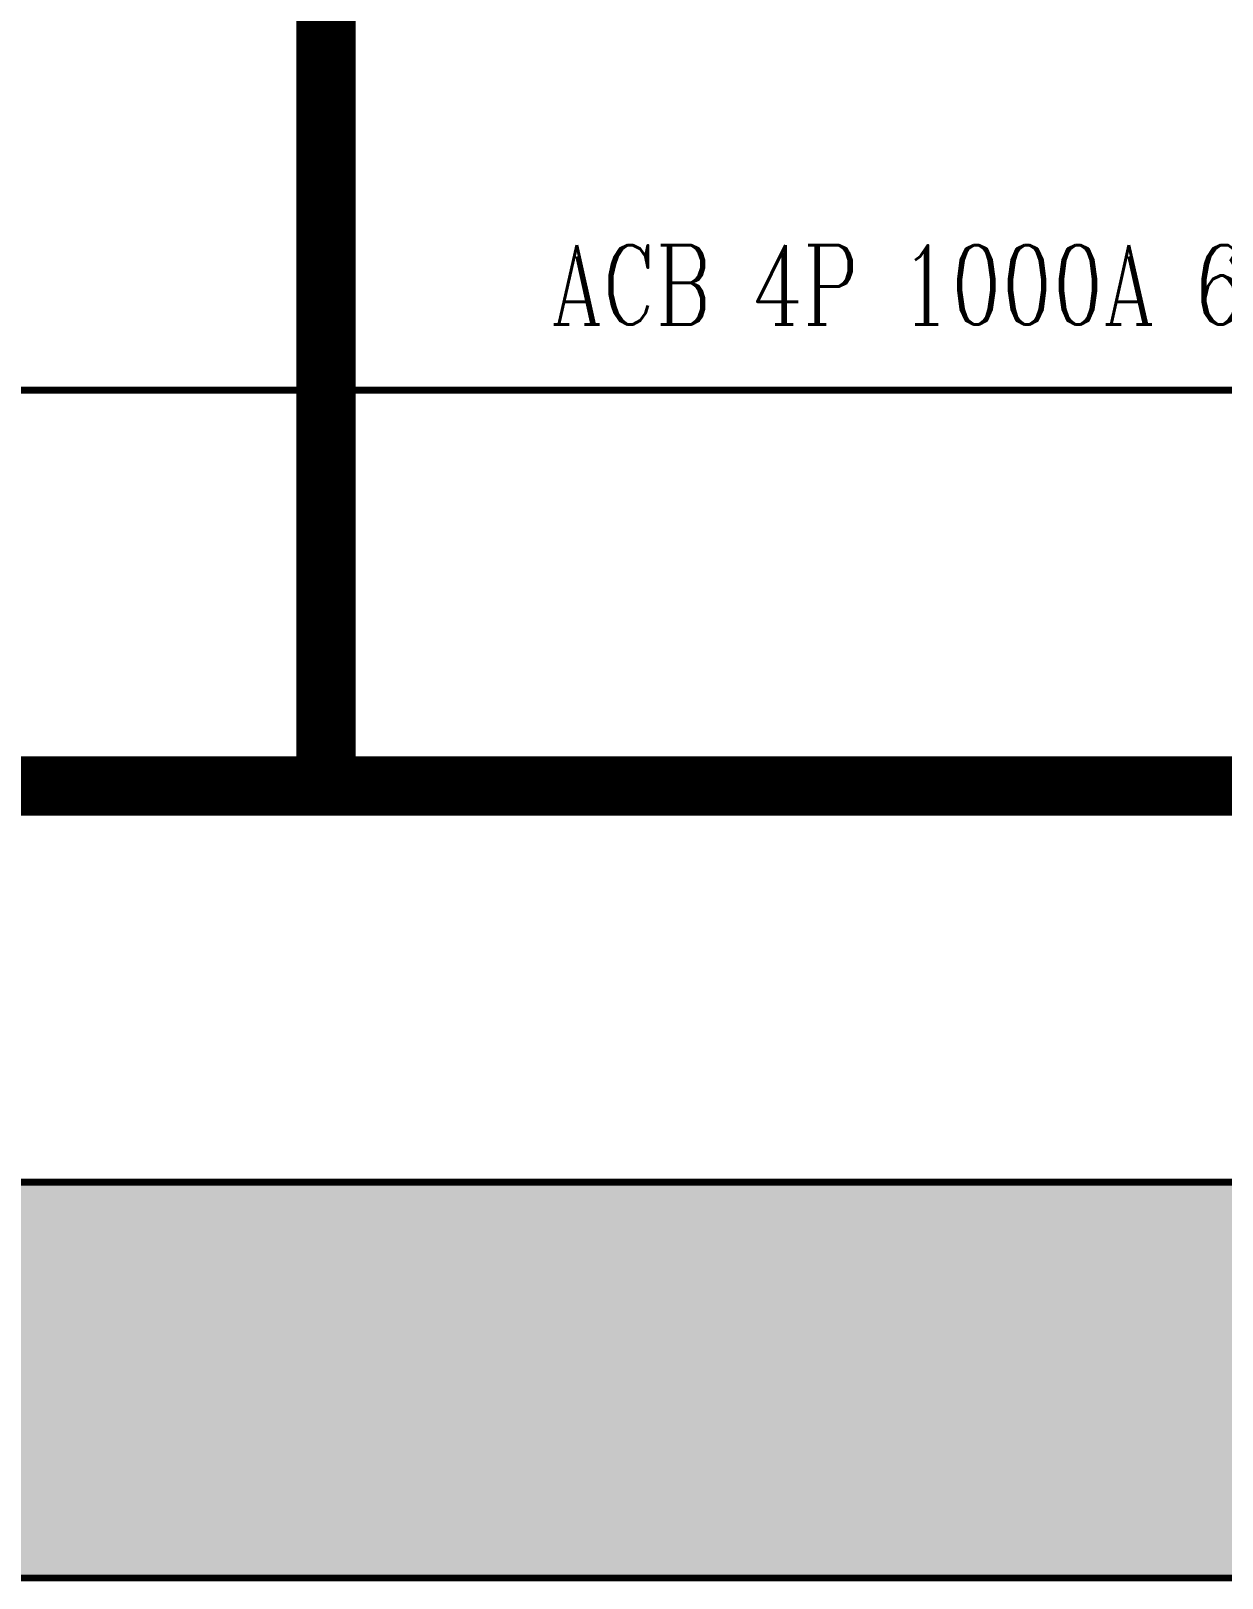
# Model space of a CAD drawing. Header units: millimetres. Extents: x -116965 to 323937, y 291661 to 566926.
# Drawn here: x -43812.6 to -43511.7, y 316538.8 to 316929.4 of the extents above; entities that cross this region are included whole.
import ezdxf

# ---------------------------------------------------------------- set-up
doc = ezdxf.new("R2010")
doc.units = ezdxf.units.MM
doc.layers.get('0').update_dxf_attribs({"lineweight": 18})
doc.layers.add('C00-00-00', color=7, linetype='Continuous')
doc.layers.add('C34-3A-40', color=7, linetype='Continuous', true_color=0x343a40)
doc.layers.add('C62-64-69', color=7, linetype='Continuous', true_color=0x626469)
doc.styles.add('hw_Block', font='complex.shx', dxfattribs={"width": 0.75})

msp = doc.modelspace()

# ---------------------------------------------------------------- hatches: boundary and pattern name
at = {"layer": 'C34-3A-40'}
h = msp.add_hatch(color=256, dxfattribs=at)
h.dxf.hatch_style = 2
h.paths.add_polyline_path([(-43932.469782, 316638.736127), (-43232.567492, 316638.736127), (-43232.567492, 316538.750083), (-43932.469782, 316538.750083)])
at = {"layer": 'C62-64-69'}
h = msp.add_hatch(color=256, dxfattribs=at)
h.dxf.hatch_style = 2
h.paths.add_polyline_path([(-43836.483182, 316629.737383), (-43804.487652, 316629.737383), (-43804.487652, 316622.738358), (-43836.483182, 316622.738358)])
h = msp.add_hatch(color=256, dxfattribs=at)
h.dxf.hatch_style = 2
h.paths.add_polyline_path([(-43804.487652, 316629.737383), (-43772.492117, 316629.737383), (-43772.492117, 316622.738358), (-43804.487652, 316622.738358)])
h = msp.add_hatch(color=256, dxfattribs=at)
h.dxf.hatch_style = 2
h.paths.add_polyline_path([(-43804.487652, 316629.737383), (-43772.492117, 316629.737383), (-43772.492117, 316622.738358), (-43804.487652, 316622.738358)])
h = msp.add_hatch(color=256, dxfattribs=at)
h.dxf.hatch_style = 2
h.paths.add_polyline_path([(-43772.492117, 316629.737383), (-43740.496582, 316629.737383), (-43740.496582, 316622.738358), (-43772.492117, 316622.738358)])
h = msp.add_hatch(color=256, dxfattribs=at)
h.dxf.hatch_style = 2
h.paths.add_polyline_path([(-43772.492117, 316629.737383), (-43740.496582, 316629.737383), (-43740.496582, 316622.738358), (-43772.492117, 316622.738358)])
h = msp.add_hatch(color=256, dxfattribs=at)
h.dxf.hatch_style = 2
h.paths.add_polyline_path([(-43740.496582, 316629.737383), (-43708.501052, 316629.737383), (-43708.501052, 316622.738358), (-43740.496582, 316622.738358)])
h = msp.add_hatch(color=256, dxfattribs=at)
h.dxf.hatch_style = 2
h.paths.add_polyline_path([(-43740.496582, 316629.737383), (-43708.501052, 316629.737383), (-43708.501052, 316622.738358), (-43740.496582, 316622.738358)])
h = msp.add_hatch(color=256, dxfattribs=at)
h.dxf.hatch_style = 2
h.paths.add_polyline_path([(-43708.501052, 316629.737383), (-43676.505517, 316629.737383), (-43676.505517, 316622.738358), (-43708.501052, 316622.738358)])
h = msp.add_hatch(color=256, dxfattribs=at)
h.dxf.hatch_style = 2
h.paths.add_polyline_path([(-43708.501052, 316629.737383), (-43676.505517, 316629.737383), (-43676.505517, 316622.738358), (-43708.501052, 316622.738358)])
h = msp.add_hatch(color=256, dxfattribs=at)
h.dxf.hatch_style = 2
h.paths.add_polyline_path([(-43676.505517, 316629.737383), (-43644.509982, 316629.737383), (-43644.509982, 316622.738358), (-43676.505517, 316622.738358)])
h = msp.add_hatch(color=256, dxfattribs=at)
h.dxf.hatch_style = 2
h.paths.add_polyline_path([(-43644.509982, 316629.737383), (-43612.514452, 316629.737383), (-43612.514452, 316622.738358), (-43644.509982, 316622.738358)])
h = msp.add_hatch(color=256, dxfattribs=at)
h.dxf.hatch_style = 2
h.paths.add_polyline_path([(-43644.509982, 316629.737383), (-43612.514452, 316629.737383), (-43612.514452, 316622.738358), (-43644.509982, 316622.738358)])
h = msp.add_hatch(color=256, dxfattribs=at)
h.dxf.hatch_style = 2
h.paths.add_polyline_path([(-43612.514452, 316629.737383), (-43580.518917, 316629.737383), (-43580.518917, 316622.738358), (-43612.514452, 316622.738358)])
h = msp.add_hatch(color=256, dxfattribs=at)
h.dxf.hatch_style = 2
h.paths.add_polyline_path([(-43612.514452, 316629.737383), (-43580.518917, 316629.737383), (-43580.518917, 316622.738358), (-43612.514452, 316622.738358)])
h = msp.add_hatch(color=256, dxfattribs=at)
h.dxf.hatch_style = 2
h.paths.add_polyline_path([(-43580.518917, 316629.737383), (-43548.523382, 316629.737383), (-43548.523382, 316622.738358), (-43580.518917, 316622.738358)])
h = msp.add_hatch(color=256, dxfattribs=at)
h.dxf.hatch_style = 2
h.paths.add_polyline_path([(-43580.518917, 316629.737383), (-43548.523382, 316629.737383), (-43548.523382, 316622.738358), (-43580.518917, 316622.738358)])
h = msp.add_hatch(color=256, dxfattribs=at)
h.dxf.hatch_style = 2
h.paths.add_polyline_path([(-43548.523382, 316629.737383), (-43516.527852, 316629.737383), (-43516.527852, 316622.738358), (-43548.523382, 316622.738358)])
h = msp.add_hatch(color=256, dxfattribs=at)
h.dxf.hatch_style = 2
h.paths.add_polyline_path([(-43548.523382, 316629.737383), (-43516.527852, 316629.737383), (-43516.527852, 316622.738358), (-43548.523382, 316622.738358)])
h = msp.add_hatch(color=256, dxfattribs=at)
h.dxf.hatch_style = 2
h.paths.add_polyline_path([(-43516.527852, 316629.737383), (-43484.532317, 316629.737383), (-43484.532317, 316622.738358), (-43516.527852, 316622.738358)])
h = msp.add_hatch(color=256, dxfattribs=at)
h.dxf.hatch_style = 2
h.paths.add_polyline_path([(-43836.483182, 316622.738358), (-43804.487652, 316622.738358), (-43804.487652, 316620.738639), (-43836.483182, 316620.738639)])
h = msp.add_hatch(color=256, dxfattribs=at)
h.dxf.hatch_style = 2
h.paths.add_polyline_path([(-43836.483182, 316620.738639), (-43804.487652, 316620.738639), (-43804.487652, 316613.739614), (-43836.483182, 316613.739614)])
h = msp.add_hatch(color=256, dxfattribs=at)
h.dxf.hatch_style = 2
h.paths.add_polyline_path([(-43804.487652, 316622.738358), (-43772.492117, 316622.738358), (-43772.492117, 316620.738639), (-43804.487652, 316620.738639)])
h = msp.add_hatch(color=256, dxfattribs=at)
h.dxf.hatch_style = 2
h.paths.add_polyline_path([(-43804.487652, 316622.738358), (-43772.492117, 316622.738358), (-43772.492117, 316620.738639), (-43804.487652, 316620.738639)])
h = msp.add_hatch(color=256, dxfattribs=at)
h.dxf.hatch_style = 2
h.paths.add_polyline_path([(-43804.487652, 316620.738639), (-43772.492117, 316620.738639), (-43772.492117, 316613.739614), (-43804.487652, 316613.739614)])
h = msp.add_hatch(color=256, dxfattribs=at)
h.dxf.hatch_style = 2
h.paths.add_polyline_path([(-43804.487652, 316620.738639), (-43772.492117, 316620.738639), (-43772.492117, 316613.739614), (-43804.487652, 316613.739614)])
h = msp.add_hatch(color=256, dxfattribs=at)
h.dxf.hatch_style = 2
h.paths.add_polyline_path([(-43772.492117, 316622.738358), (-43740.496582, 316622.738358), (-43740.496582, 316620.738639), (-43772.492117, 316620.738639)])
h = msp.add_hatch(color=256, dxfattribs=at)
h.dxf.hatch_style = 2
h.paths.add_polyline_path([(-43772.492117, 316622.738358), (-43740.496582, 316622.738358), (-43740.496582, 316620.738639), (-43772.492117, 316620.738639)])
h = msp.add_hatch(color=256, dxfattribs=at)
h.dxf.hatch_style = 2
h.paths.add_polyline_path([(-43772.492117, 316620.738639), (-43740.496582, 316620.738639), (-43740.496582, 316613.739614), (-43772.492117, 316613.739614)])
h = msp.add_hatch(color=256, dxfattribs=at)
h.dxf.hatch_style = 2
h.paths.add_polyline_path([(-43772.492117, 316620.738639), (-43740.496582, 316620.738639), (-43740.496582, 316613.739614), (-43772.492117, 316613.739614)])
h = msp.add_hatch(color=256, dxfattribs=at)
h.dxf.hatch_style = 2
h.paths.add_polyline_path([(-43740.496582, 316622.738358), (-43708.501052, 316622.738358), (-43708.501052, 316620.738639), (-43740.496582, 316620.738639)])
h = msp.add_hatch(color=256, dxfattribs=at)
h.dxf.hatch_style = 2
h.paths.add_polyline_path([(-43740.496582, 316622.738358), (-43708.501052, 316622.738358), (-43708.501052, 316620.738639), (-43740.496582, 316620.738639)])
h = msp.add_hatch(color=256, dxfattribs=at)
h.dxf.hatch_style = 2
h.paths.add_polyline_path([(-43740.496582, 316620.738639), (-43708.501052, 316620.738639), (-43708.501052, 316613.739614), (-43740.496582, 316613.739614)])
h = msp.add_hatch(color=256, dxfattribs=at)
h.dxf.hatch_style = 2
h.paths.add_polyline_path([(-43740.496582, 316620.738639), (-43708.501052, 316620.738639), (-43708.501052, 316613.739614), (-43740.496582, 316613.739614)])
h = msp.add_hatch(color=256, dxfattribs=at)
h.dxf.hatch_style = 2
h.paths.add_polyline_path([(-43708.501052, 316622.738358), (-43676.505517, 316622.738358), (-43676.505517, 316620.738639), (-43708.501052, 316620.738639)])
h = msp.add_hatch(color=256, dxfattribs=at)
h.dxf.hatch_style = 2
h.paths.add_polyline_path([(-43708.501052, 316622.738358), (-43676.505517, 316622.738358), (-43676.505517, 316620.738639), (-43708.501052, 316620.738639)])
h = msp.add_hatch(color=256, dxfattribs=at)
h.dxf.hatch_style = 2
h.paths.add_polyline_path([(-43708.501052, 316620.738639), (-43676.505517, 316620.738639), (-43676.505517, 316613.739614), (-43708.501052, 316613.739614)])
h = msp.add_hatch(color=256, dxfattribs=at)
h.dxf.hatch_style = 2
h.paths.add_polyline_path([(-43708.501052, 316620.738639), (-43676.505517, 316620.738639), (-43676.505517, 316613.739614), (-43708.501052, 316613.739614)])
h = msp.add_hatch(color=256, dxfattribs=at)
h.dxf.hatch_style = 2
h.paths.add_polyline_path([(-43676.505517, 316622.738358), (-43644.509982, 316622.738358), (-43644.509982, 316620.738639), (-43676.505517, 316620.738639)])
h = msp.add_hatch(color=256, dxfattribs=at)
h.dxf.hatch_style = 2
h.paths.add_polyline_path([(-43676.505517, 316620.738639), (-43644.509982, 316620.738639), (-43644.509982, 316613.739614), (-43676.505517, 316613.739614)])
h = msp.add_hatch(color=256, dxfattribs=at)
h.dxf.hatch_style = 2
h.paths.add_polyline_path([(-43644.509982, 316622.738358), (-43612.514452, 316622.738358), (-43612.514452, 316620.738639), (-43644.509982, 316620.738639)])
h = msp.add_hatch(color=256, dxfattribs=at)
h.dxf.hatch_style = 2
h.paths.add_polyline_path([(-43644.509982, 316622.738358), (-43612.514452, 316622.738358), (-43612.514452, 316620.738639), (-43644.509982, 316620.738639)])
h = msp.add_hatch(color=256, dxfattribs=at)
h.dxf.hatch_style = 2
h.paths.add_polyline_path([(-43644.509982, 316620.738639), (-43612.514452, 316620.738639), (-43612.514452, 316613.739614), (-43644.509982, 316613.739614)])
h = msp.add_hatch(color=256, dxfattribs=at)
h.dxf.hatch_style = 2
h.paths.add_polyline_path([(-43644.509982, 316620.738639), (-43612.514452, 316620.738639), (-43612.514452, 316613.739614), (-43644.509982, 316613.739614)])
h = msp.add_hatch(color=256, dxfattribs=at)
h.dxf.hatch_style = 2
h.paths.add_polyline_path([(-43612.514452, 316622.738358), (-43580.518917, 316622.738358), (-43580.518917, 316620.738639), (-43612.514452, 316620.738639)])
h = msp.add_hatch(color=256, dxfattribs=at)
h.dxf.hatch_style = 2
h.paths.add_polyline_path([(-43612.514452, 316622.738358), (-43580.518917, 316622.738358), (-43580.518917, 316620.738639), (-43612.514452, 316620.738639)])
h = msp.add_hatch(color=256, dxfattribs=at)
h.dxf.hatch_style = 2
h.paths.add_polyline_path([(-43612.514452, 316620.738639), (-43580.518917, 316620.738639), (-43580.518917, 316613.739614), (-43612.514452, 316613.739614)])
h = msp.add_hatch(color=256, dxfattribs=at)
h.dxf.hatch_style = 2
h.paths.add_polyline_path([(-43612.514452, 316620.738639), (-43580.518917, 316620.738639), (-43580.518917, 316613.739614), (-43612.514452, 316613.739614)])
h = msp.add_hatch(color=256, dxfattribs=at)
h.dxf.hatch_style = 2
h.paths.add_polyline_path([(-43580.518917, 316622.738358), (-43548.523382, 316622.738358), (-43548.523382, 316620.738639), (-43580.518917, 316620.738639)])
h = msp.add_hatch(color=256, dxfattribs=at)
h.dxf.hatch_style = 2
h.paths.add_polyline_path([(-43580.518917, 316622.738358), (-43548.523382, 316622.738358), (-43548.523382, 316620.738639), (-43580.518917, 316620.738639)])
h = msp.add_hatch(color=256, dxfattribs=at)
h.dxf.hatch_style = 2
h.paths.add_polyline_path([(-43580.518917, 316620.738639), (-43548.523382, 316620.738639), (-43548.523382, 316613.739614), (-43580.518917, 316613.739614)])
h = msp.add_hatch(color=256, dxfattribs=at)
h.dxf.hatch_style = 2
h.paths.add_polyline_path([(-43580.518917, 316620.738639), (-43548.523382, 316620.738639), (-43548.523382, 316613.739614), (-43580.518917, 316613.739614)])
h = msp.add_hatch(color=256, dxfattribs=at)
h.dxf.hatch_style = 2
h.paths.add_polyline_path([(-43548.523382, 316622.738358), (-43516.527852, 316622.738358), (-43516.527852, 316620.738639), (-43548.523382, 316620.738639)])
h = msp.add_hatch(color=256, dxfattribs=at)
h.dxf.hatch_style = 2
h.paths.add_polyline_path([(-43548.523382, 316622.738358), (-43516.527852, 316622.738358), (-43516.527852, 316620.738639), (-43548.523382, 316620.738639)])
h = msp.add_hatch(color=256, dxfattribs=at)
h.dxf.hatch_style = 2
h.paths.add_polyline_path([(-43548.523382, 316620.738639), (-43516.527852, 316620.738639), (-43516.527852, 316613.739614), (-43548.523382, 316613.739614)])
h = msp.add_hatch(color=256, dxfattribs=at)
h.dxf.hatch_style = 2
h.paths.add_polyline_path([(-43548.523382, 316620.738639), (-43516.527852, 316620.738639), (-43516.527852, 316613.739614), (-43548.523382, 316613.739614)])
h = msp.add_hatch(color=256, dxfattribs=at)
h.dxf.hatch_style = 2
h.paths.add_polyline_path([(-43516.527852, 316622.738358), (-43484.532317, 316622.738358), (-43484.532317, 316620.738639), (-43516.527852, 316620.738639)])
h = msp.add_hatch(color=256, dxfattribs=at)
h.dxf.hatch_style = 2
h.paths.add_polyline_path([(-43516.527852, 316620.738639), (-43484.532317, 316620.738639), (-43484.532317, 316613.739614), (-43516.527852, 316613.739614)])
h = msp.add_hatch(color=256, dxfattribs=at)
h.dxf.hatch_style = 2
h.paths.add_polyline_path([(-43836.483182, 316613.739614), (-43804.487652, 316613.739614), (-43804.487652, 316611.739896), (-43836.483182, 316611.739896)])
h = msp.add_hatch(color=256, dxfattribs=at)
h.dxf.hatch_style = 2
h.paths.add_polyline_path([(-43804.487652, 316613.739614), (-43772.492117, 316613.739614), (-43772.492117, 316611.739896), (-43804.487652, 316611.739896)])
h = msp.add_hatch(color=256, dxfattribs=at)
h.dxf.hatch_style = 2
h.paths.add_polyline_path([(-43804.487652, 316613.739614), (-43772.492117, 316613.739614), (-43772.492117, 316611.739896), (-43804.487652, 316611.739896)])
h = msp.add_hatch(color=256, dxfattribs=at)
h.dxf.hatch_style = 2
h.paths.add_polyline_path([(-43772.492117, 316613.739614), (-43740.496582, 316613.739614), (-43740.496582, 316611.739896), (-43772.492117, 316611.739896)])
h = msp.add_hatch(color=256, dxfattribs=at)
h.dxf.hatch_style = 2
h.paths.add_polyline_path([(-43772.492117, 316613.739614), (-43740.496582, 316613.739614), (-43740.496582, 316611.739896), (-43772.492117, 316611.739896)])
h = msp.add_hatch(color=256, dxfattribs=at)
h.dxf.hatch_style = 2
h.paths.add_polyline_path([(-43740.496582, 316613.739614), (-43708.501052, 316613.739614), (-43708.501052, 316611.739896), (-43740.496582, 316611.739896)])
h = msp.add_hatch(color=256, dxfattribs=at)
h.dxf.hatch_style = 2
h.paths.add_polyline_path([(-43740.496582, 316613.739614), (-43708.501052, 316613.739614), (-43708.501052, 316611.739896), (-43740.496582, 316611.739896)])
h = msp.add_hatch(color=256, dxfattribs=at)
h.dxf.hatch_style = 2
h.paths.add_polyline_path([(-43708.501052, 316613.739614), (-43676.505517, 316613.739614), (-43676.505517, 316611.739896), (-43708.501052, 316611.739896)])
h = msp.add_hatch(color=256, dxfattribs=at)
h.dxf.hatch_style = 2
h.paths.add_polyline_path([(-43708.501052, 316613.739614), (-43676.505517, 316613.739614), (-43676.505517, 316611.739896), (-43708.501052, 316611.739896)])
h = msp.add_hatch(color=256, dxfattribs=at)
h.dxf.hatch_style = 2
h.paths.add_polyline_path([(-43676.505517, 316613.739614), (-43644.509982, 316613.739614), (-43644.509982, 316611.739896), (-43676.505517, 316611.739896)])
h = msp.add_hatch(color=256, dxfattribs=at)
h.dxf.hatch_style = 2
h.paths.add_polyline_path([(-43644.509982, 316613.739614), (-43612.514452, 316613.739614), (-43612.514452, 316611.739896), (-43644.509982, 316611.739896)])
h = msp.add_hatch(color=256, dxfattribs=at)
h.dxf.hatch_style = 2
h.paths.add_polyline_path([(-43644.509982, 316613.739614), (-43612.514452, 316613.739614), (-43612.514452, 316611.739896), (-43644.509982, 316611.739896)])
h = msp.add_hatch(color=256, dxfattribs=at)
h.dxf.hatch_style = 2
h.paths.add_polyline_path([(-43612.514452, 316613.739614), (-43580.518917, 316613.739614), (-43580.518917, 316611.739896), (-43612.514452, 316611.739896)])
h = msp.add_hatch(color=256, dxfattribs=at)
h.dxf.hatch_style = 2
h.paths.add_polyline_path([(-43612.514452, 316613.739614), (-43580.518917, 316613.739614), (-43580.518917, 316611.739896), (-43612.514452, 316611.739896)])
h = msp.add_hatch(color=256, dxfattribs=at)
h.dxf.hatch_style = 2
h.paths.add_polyline_path([(-43580.518917, 316613.739614), (-43548.523382, 316613.739614), (-43548.523382, 316611.739896), (-43580.518917, 316611.739896)])
h = msp.add_hatch(color=256, dxfattribs=at)
h.dxf.hatch_style = 2
h.paths.add_polyline_path([(-43580.518917, 316613.739614), (-43548.523382, 316613.739614), (-43548.523382, 316611.739896), (-43580.518917, 316611.739896)])
h = msp.add_hatch(color=256, dxfattribs=at)
h.dxf.hatch_style = 2
h.paths.add_polyline_path([(-43548.523382, 316613.739614), (-43516.527852, 316613.739614), (-43516.527852, 316611.739896), (-43548.523382, 316611.739896)])
h = msp.add_hatch(color=256, dxfattribs=at)
h.dxf.hatch_style = 2
h.paths.add_polyline_path([(-43548.523382, 316613.739614), (-43516.527852, 316613.739614), (-43516.527852, 316611.739896), (-43548.523382, 316611.739896)])
h = msp.add_hatch(color=256, dxfattribs=at)
h.dxf.hatch_style = 2
h.paths.add_polyline_path([(-43516.527852, 316613.739614), (-43484.532317, 316613.739614), (-43484.532317, 316611.739896), (-43516.527852, 316611.739896)])
h = msp.add_hatch(color=256, dxfattribs=at)
h.dxf.hatch_style = 2
h.paths.add_polyline_path([(-43836.483182, 316611.739896), (-43804.487652, 316611.739896), (-43804.487652, 316604.74087), (-43836.483182, 316604.74087)])
h = msp.add_hatch(color=256, dxfattribs=at)
h.dxf.hatch_style = 2
h.paths.add_polyline_path([(-43804.487652, 316611.739896), (-43772.492117, 316611.739896), (-43772.492117, 316604.74087), (-43804.487652, 316604.74087)])
h = msp.add_hatch(color=256, dxfattribs=at)
h.dxf.hatch_style = 2
h.paths.add_polyline_path([(-43804.487652, 316611.739896), (-43772.492117, 316611.739896), (-43772.492117, 316604.74087), (-43804.487652, 316604.74087)])
h = msp.add_hatch(color=256, dxfattribs=at)
h.dxf.hatch_style = 2
h.paths.add_polyline_path([(-43772.492117, 316611.739896), (-43740.496582, 316611.739896), (-43740.496582, 316604.74087), (-43772.492117, 316604.74087)])
h = msp.add_hatch(color=256, dxfattribs=at)
h.dxf.hatch_style = 2
h.paths.add_polyline_path([(-43772.492117, 316611.739896), (-43740.496582, 316611.739896), (-43740.496582, 316604.74087), (-43772.492117, 316604.74087)])
h = msp.add_hatch(color=256, dxfattribs=at)
h.dxf.hatch_style = 2
h.paths.add_polyline_path([(-43740.496582, 316611.739896), (-43708.501052, 316611.739896), (-43708.501052, 316604.74087), (-43740.496582, 316604.74087)])
h = msp.add_hatch(color=256, dxfattribs=at)
h.dxf.hatch_style = 2
h.paths.add_polyline_path([(-43740.496582, 316611.739896), (-43708.501052, 316611.739896), (-43708.501052, 316604.74087), (-43740.496582, 316604.74087)])
h = msp.add_hatch(color=256, dxfattribs=at)
h.dxf.hatch_style = 2
h.paths.add_polyline_path([(-43708.501052, 316611.739896), (-43676.505517, 316611.739896), (-43676.505517, 316604.74087), (-43708.501052, 316604.74087)])
h = msp.add_hatch(color=256, dxfattribs=at)
h.dxf.hatch_style = 2
h.paths.add_polyline_path([(-43708.501052, 316611.739896), (-43676.505517, 316611.739896), (-43676.505517, 316604.74087), (-43708.501052, 316604.74087)])
h = msp.add_hatch(color=256, dxfattribs=at)
h.dxf.hatch_style = 2
h.paths.add_polyline_path([(-43676.505517, 316611.739896), (-43644.509982, 316611.739896), (-43644.509982, 316604.74087), (-43676.505517, 316604.74087)])
h = msp.add_hatch(color=256, dxfattribs=at)
h.dxf.hatch_style = 2
h.paths.add_polyline_path([(-43644.509982, 316611.739896), (-43612.514452, 316611.739896), (-43612.514452, 316604.74087), (-43644.509982, 316604.74087)])
h = msp.add_hatch(color=256, dxfattribs=at)
h.dxf.hatch_style = 2
h.paths.add_polyline_path([(-43644.509982, 316611.739896), (-43612.514452, 316611.739896), (-43612.514452, 316604.74087), (-43644.509982, 316604.74087)])
h = msp.add_hatch(color=256, dxfattribs=at)
h.dxf.hatch_style = 2
h.paths.add_polyline_path([(-43612.514452, 316611.739896), (-43580.518917, 316611.739896), (-43580.518917, 316604.74087), (-43612.514452, 316604.74087)])
h = msp.add_hatch(color=256, dxfattribs=at)
h.dxf.hatch_style = 2
h.paths.add_polyline_path([(-43612.514452, 316611.739896), (-43580.518917, 316611.739896), (-43580.518917, 316604.74087), (-43612.514452, 316604.74087)])
h = msp.add_hatch(color=256, dxfattribs=at)
h.dxf.hatch_style = 2
h.paths.add_polyline_path([(-43580.518917, 316611.739896), (-43548.523382, 316611.739896), (-43548.523382, 316604.74087), (-43580.518917, 316604.74087)])
h = msp.add_hatch(color=256, dxfattribs=at)
h.dxf.hatch_style = 2
h.paths.add_polyline_path([(-43580.518917, 316611.739896), (-43548.523382, 316611.739896), (-43548.523382, 316604.74087), (-43580.518917, 316604.74087)])
h = msp.add_hatch(color=256, dxfattribs=at)
h.dxf.hatch_style = 2
h.paths.add_polyline_path([(-43548.523382, 316611.739896), (-43516.527852, 316611.739896), (-43516.527852, 316604.74087), (-43548.523382, 316604.74087)])
h = msp.add_hatch(color=256, dxfattribs=at)
h.dxf.hatch_style = 2
h.paths.add_polyline_path([(-43548.523382, 316611.739896), (-43516.527852, 316611.739896), (-43516.527852, 316604.74087), (-43548.523382, 316604.74087)])
h = msp.add_hatch(color=256, dxfattribs=at)
h.dxf.hatch_style = 2
h.paths.add_polyline_path([(-43516.527852, 316611.739896), (-43484.532317, 316611.739896), (-43484.532317, 316604.74087), (-43516.527852, 316604.74087)])
h = msp.add_hatch(color=256, dxfattribs=at)
h.dxf.hatch_style = 2
h.paths.add_polyline_path([(-43836.483182, 316604.74087), (-43804.487652, 316604.74087), (-43804.487652, 316602.741152), (-43836.483182, 316602.741152)])
h = msp.add_hatch(color=256, dxfattribs=at)
h.dxf.hatch_style = 2
h.paths.add_polyline_path([(-43836.483182, 316602.741152), (-43804.487652, 316602.741152), (-43804.487652, 316595.742126), (-43836.483182, 316595.742126)])
h = msp.add_hatch(color=256, dxfattribs=at)
h.dxf.hatch_style = 2
h.paths.add_polyline_path([(-43804.487652, 316604.74087), (-43772.492117, 316604.74087), (-43772.492117, 316602.741152), (-43804.487652, 316602.741152)])
h = msp.add_hatch(color=256, dxfattribs=at)
h.dxf.hatch_style = 2
h.paths.add_polyline_path([(-43804.487652, 316604.74087), (-43772.492117, 316604.74087), (-43772.492117, 316602.741152), (-43804.487652, 316602.741152)])
h = msp.add_hatch(color=256, dxfattribs=at)
h.dxf.hatch_style = 2
h.paths.add_polyline_path([(-43804.487652, 316602.741152), (-43772.492117, 316602.741152), (-43772.492117, 316595.742126), (-43804.487652, 316595.742126)])
h = msp.add_hatch(color=256, dxfattribs=at)
h.dxf.hatch_style = 2
h.paths.add_polyline_path([(-43804.487652, 316602.741152), (-43772.492117, 316602.741152), (-43772.492117, 316595.742126), (-43804.487652, 316595.742126)])
h = msp.add_hatch(color=256, dxfattribs=at)
h.dxf.hatch_style = 2
h.paths.add_polyline_path([(-43772.492117, 316604.74087), (-43740.496582, 316604.74087), (-43740.496582, 316602.741152), (-43772.492117, 316602.741152)])
h = msp.add_hatch(color=256, dxfattribs=at)
h.dxf.hatch_style = 2
h.paths.add_polyline_path([(-43772.492117, 316604.74087), (-43740.496582, 316604.74087), (-43740.496582, 316602.741152), (-43772.492117, 316602.741152)])
h = msp.add_hatch(color=256, dxfattribs=at)
h.dxf.hatch_style = 2
h.paths.add_polyline_path([(-43772.492117, 316602.741152), (-43740.496582, 316602.741152), (-43740.496582, 316595.742126), (-43772.492117, 316595.742126)])
h = msp.add_hatch(color=256, dxfattribs=at)
h.dxf.hatch_style = 2
h.paths.add_polyline_path([(-43772.492117, 316602.741152), (-43740.496582, 316602.741152), (-43740.496582, 316595.742126), (-43772.492117, 316595.742126)])
h = msp.add_hatch(color=256, dxfattribs=at)
h.dxf.hatch_style = 2
h.paths.add_polyline_path([(-43740.496582, 316604.74087), (-43708.501052, 316604.74087), (-43708.501052, 316602.741152), (-43740.496582, 316602.741152)])
h = msp.add_hatch(color=256, dxfattribs=at)
h.dxf.hatch_style = 2
h.paths.add_polyline_path([(-43740.496582, 316604.74087), (-43708.501052, 316604.74087), (-43708.501052, 316602.741152), (-43740.496582, 316602.741152)])
h = msp.add_hatch(color=256, dxfattribs=at)
h.dxf.hatch_style = 2
h.paths.add_polyline_path([(-43740.496582, 316602.741152), (-43708.501052, 316602.741152), (-43708.501052, 316595.742126), (-43740.496582, 316595.742126)])
h = msp.add_hatch(color=256, dxfattribs=at)
h.dxf.hatch_style = 2
h.paths.add_polyline_path([(-43740.496582, 316602.741152), (-43708.501052, 316602.741152), (-43708.501052, 316595.742126), (-43740.496582, 316595.742126)])
h = msp.add_hatch(color=256, dxfattribs=at)
h.dxf.hatch_style = 2
h.paths.add_polyline_path([(-43708.501052, 316604.74087), (-43676.505517, 316604.74087), (-43676.505517, 316602.741152), (-43708.501052, 316602.741152)])
h = msp.add_hatch(color=256, dxfattribs=at)
h.dxf.hatch_style = 2
h.paths.add_polyline_path([(-43708.501052, 316604.74087), (-43676.505517, 316604.74087), (-43676.505517, 316602.741152), (-43708.501052, 316602.741152)])
h = msp.add_hatch(color=256, dxfattribs=at)
h.dxf.hatch_style = 2
h.paths.add_polyline_path([(-43708.501052, 316602.741152), (-43676.505517, 316602.741152), (-43676.505517, 316595.742126), (-43708.501052, 316595.742126)])
h = msp.add_hatch(color=256, dxfattribs=at)
h.dxf.hatch_style = 2
h.paths.add_polyline_path([(-43708.501052, 316602.741152), (-43676.505517, 316602.741152), (-43676.505517, 316595.742126), (-43708.501052, 316595.742126)])
h = msp.add_hatch(color=256, dxfattribs=at)
h.dxf.hatch_style = 2
h.paths.add_polyline_path([(-43676.505517, 316604.74087), (-43644.509982, 316604.74087), (-43644.509982, 316602.741152), (-43676.505517, 316602.741152)])
h = msp.add_hatch(color=256, dxfattribs=at)
h.dxf.hatch_style = 2
h.paths.add_polyline_path([(-43676.505517, 316602.741152), (-43644.509982, 316602.741152), (-43644.509982, 316595.742126), (-43676.505517, 316595.742126)])
h = msp.add_hatch(color=256, dxfattribs=at)
h.dxf.hatch_style = 2
h.paths.add_polyline_path([(-43644.509982, 316604.74087), (-43612.514452, 316604.74087), (-43612.514452, 316602.741152), (-43644.509982, 316602.741152)])
h = msp.add_hatch(color=256, dxfattribs=at)
h.dxf.hatch_style = 2
h.paths.add_polyline_path([(-43644.509982, 316604.74087), (-43612.514452, 316604.74087), (-43612.514452, 316602.741152), (-43644.509982, 316602.741152)])
h = msp.add_hatch(color=256, dxfattribs=at)
h.dxf.hatch_style = 2
h.paths.add_polyline_path([(-43644.509982, 316602.741152), (-43612.514452, 316602.741152), (-43612.514452, 316595.742126), (-43644.509982, 316595.742126)])
h = msp.add_hatch(color=256, dxfattribs=at)
h.dxf.hatch_style = 2
h.paths.add_polyline_path([(-43644.509982, 316602.741152), (-43612.514452, 316602.741152), (-43612.514452, 316595.742126), (-43644.509982, 316595.742126)])
h = msp.add_hatch(color=256, dxfattribs=at)
h.dxf.hatch_style = 2
h.paths.add_polyline_path([(-43612.514452, 316604.74087), (-43580.518917, 316604.74087), (-43580.518917, 316602.741152), (-43612.514452, 316602.741152)])
h = msp.add_hatch(color=256, dxfattribs=at)
h.dxf.hatch_style = 2
h.paths.add_polyline_path([(-43612.514452, 316604.74087), (-43580.518917, 316604.74087), (-43580.518917, 316602.741152), (-43612.514452, 316602.741152)])
h = msp.add_hatch(color=256, dxfattribs=at)
h.dxf.hatch_style = 2
h.paths.add_polyline_path([(-43612.514452, 316602.741152), (-43580.518917, 316602.741152), (-43580.518917, 316595.742126), (-43612.514452, 316595.742126)])
h = msp.add_hatch(color=256, dxfattribs=at)
h.dxf.hatch_style = 2
h.paths.add_polyline_path([(-43612.514452, 316602.741152), (-43580.518917, 316602.741152), (-43580.518917, 316595.742126), (-43612.514452, 316595.742126)])
h = msp.add_hatch(color=256, dxfattribs=at)
h.dxf.hatch_style = 2
h.paths.add_polyline_path([(-43580.518917, 316604.74087), (-43548.523382, 316604.74087), (-43548.523382, 316602.741152), (-43580.518917, 316602.741152)])
h = msp.add_hatch(color=256, dxfattribs=at)
h.dxf.hatch_style = 2
h.paths.add_polyline_path([(-43580.518917, 316604.74087), (-43548.523382, 316604.74087), (-43548.523382, 316602.741152), (-43580.518917, 316602.741152)])
h = msp.add_hatch(color=256, dxfattribs=at)
h.dxf.hatch_style = 2
h.paths.add_polyline_path([(-43580.518917, 316602.741152), (-43548.523382, 316602.741152), (-43548.523382, 316595.742126), (-43580.518917, 316595.742126)])
h = msp.add_hatch(color=256, dxfattribs=at)
h.dxf.hatch_style = 2
h.paths.add_polyline_path([(-43580.518917, 316602.741152), (-43548.523382, 316602.741152), (-43548.523382, 316595.742126), (-43580.518917, 316595.742126)])
h = msp.add_hatch(color=256, dxfattribs=at)
h.dxf.hatch_style = 2
h.paths.add_polyline_path([(-43548.523382, 316604.74087), (-43516.527852, 316604.74087), (-43516.527852, 316602.741152), (-43548.523382, 316602.741152)])
h = msp.add_hatch(color=256, dxfattribs=at)
h.dxf.hatch_style = 2
h.paths.add_polyline_path([(-43548.523382, 316604.74087), (-43516.527852, 316604.74087), (-43516.527852, 316602.741152), (-43548.523382, 316602.741152)])
h = msp.add_hatch(color=256, dxfattribs=at)
h.dxf.hatch_style = 2
h.paths.add_polyline_path([(-43548.523382, 316602.741152), (-43516.527852, 316602.741152), (-43516.527852, 316595.742126), (-43548.523382, 316595.742126)])
h = msp.add_hatch(color=256, dxfattribs=at)
h.dxf.hatch_style = 2
h.paths.add_polyline_path([(-43548.523382, 316602.741152), (-43516.527852, 316602.741152), (-43516.527852, 316595.742126), (-43548.523382, 316595.742126)])
h = msp.add_hatch(color=256, dxfattribs=at)
h.dxf.hatch_style = 2
h.paths.add_polyline_path([(-43516.527852, 316604.74087), (-43484.532317, 316604.74087), (-43484.532317, 316602.741152), (-43516.527852, 316602.741152)])
h = msp.add_hatch(color=256, dxfattribs=at)
h.dxf.hatch_style = 2
h.paths.add_polyline_path([(-43516.527852, 316602.741152), (-43484.532317, 316602.741152), (-43484.532317, 316595.742126), (-43516.527852, 316595.742126)])
h = msp.add_hatch(color=256, dxfattribs=at)
h.dxf.hatch_style = 2
h.paths.add_polyline_path([(-43836.483182, 316595.742126), (-43804.487652, 316595.742126), (-43804.487652, 316593.742408), (-43836.483182, 316593.742408)])
h = msp.add_hatch(color=256, dxfattribs=at)
h.dxf.hatch_style = 2
h.paths.add_polyline_path([(-43836.483182, 316593.742408), (-43804.487652, 316593.742408), (-43804.487652, 316586.743383), (-43836.483182, 316586.743383)])
h = msp.add_hatch(color=256, dxfattribs=at)
h.dxf.hatch_style = 2
h.paths.add_polyline_path([(-43804.487652, 316595.742126), (-43772.492117, 316595.742126), (-43772.492117, 316593.742408), (-43804.487652, 316593.742408)])
h = msp.add_hatch(color=256, dxfattribs=at)
h.dxf.hatch_style = 2
h.paths.add_polyline_path([(-43804.487652, 316595.742126), (-43772.492117, 316595.742126), (-43772.492117, 316593.742408), (-43804.487652, 316593.742408)])
h = msp.add_hatch(color=256, dxfattribs=at)
h.dxf.hatch_style = 2
h.paths.add_polyline_path([(-43804.487652, 316593.742408), (-43772.492117, 316593.742408), (-43772.492117, 316586.743383), (-43804.487652, 316586.743383)])
h = msp.add_hatch(color=256, dxfattribs=at)
h.dxf.hatch_style = 2
h.paths.add_polyline_path([(-43804.487652, 316593.742408), (-43772.492117, 316593.742408), (-43772.492117, 316586.743383), (-43804.487652, 316586.743383)])
h = msp.add_hatch(color=256, dxfattribs=at)
h.dxf.hatch_style = 2
h.paths.add_polyline_path([(-43772.492117, 316595.742126), (-43740.496582, 316595.742126), (-43740.496582, 316593.742408), (-43772.492117, 316593.742408)])
h = msp.add_hatch(color=256, dxfattribs=at)
h.dxf.hatch_style = 2
h.paths.add_polyline_path([(-43772.492117, 316595.742126), (-43740.496582, 316595.742126), (-43740.496582, 316593.742408), (-43772.492117, 316593.742408)])
h = msp.add_hatch(color=256, dxfattribs=at)
h.dxf.hatch_style = 2
h.paths.add_polyline_path([(-43772.492117, 316593.742408), (-43740.496582, 316593.742408), (-43740.496582, 316586.743383), (-43772.492117, 316586.743383)])
h = msp.add_hatch(color=256, dxfattribs=at)
h.dxf.hatch_style = 2
h.paths.add_polyline_path([(-43772.492117, 316593.742408), (-43740.496582, 316593.742408), (-43740.496582, 316586.743383), (-43772.492117, 316586.743383)])
h = msp.add_hatch(color=256, dxfattribs=at)
h.dxf.hatch_style = 2
h.paths.add_polyline_path([(-43740.496582, 316595.742126), (-43708.501052, 316595.742126), (-43708.501052, 316593.742408), (-43740.496582, 316593.742408)])
h = msp.add_hatch(color=256, dxfattribs=at)
h.dxf.hatch_style = 2
h.paths.add_polyline_path([(-43740.496582, 316595.742126), (-43708.501052, 316595.742126), (-43708.501052, 316593.742408), (-43740.496582, 316593.742408)])
h = msp.add_hatch(color=256, dxfattribs=at)
h.dxf.hatch_style = 2
h.paths.add_polyline_path([(-43740.496582, 316593.742408), (-43708.501052, 316593.742408), (-43708.501052, 316586.743383), (-43740.496582, 316586.743383)])
h = msp.add_hatch(color=256, dxfattribs=at)
h.dxf.hatch_style = 2
h.paths.add_polyline_path([(-43740.496582, 316593.742408), (-43708.501052, 316593.742408), (-43708.501052, 316586.743383), (-43740.496582, 316586.743383)])
h = msp.add_hatch(color=256, dxfattribs=at)
h.dxf.hatch_style = 2
h.paths.add_polyline_path([(-43708.501052, 316595.742126), (-43676.505517, 316595.742126), (-43676.505517, 316593.742408), (-43708.501052, 316593.742408)])
h = msp.add_hatch(color=256, dxfattribs=at)
h.dxf.hatch_style = 2
h.paths.add_polyline_path([(-43708.501052, 316595.742126), (-43676.505517, 316595.742126), (-43676.505517, 316593.742408), (-43708.501052, 316593.742408)])
h = msp.add_hatch(color=256, dxfattribs=at)
h.dxf.hatch_style = 2
h.paths.add_polyline_path([(-43708.501052, 316593.742408), (-43676.505517, 316593.742408), (-43676.505517, 316586.743383), (-43708.501052, 316586.743383)])
h = msp.add_hatch(color=256, dxfattribs=at)
h.dxf.hatch_style = 2
h.paths.add_polyline_path([(-43708.501052, 316593.742408), (-43676.505517, 316593.742408), (-43676.505517, 316586.743383), (-43708.501052, 316586.743383)])
h = msp.add_hatch(color=256, dxfattribs=at)
h.dxf.hatch_style = 2
h.paths.add_polyline_path([(-43676.505517, 316595.742126), (-43644.509982, 316595.742126), (-43644.509982, 316593.742408), (-43676.505517, 316593.742408)])
h = msp.add_hatch(color=256, dxfattribs=at)
h.dxf.hatch_style = 2
h.paths.add_polyline_path([(-43676.505517, 316593.742408), (-43644.509982, 316593.742408), (-43644.509982, 316586.743383), (-43676.505517, 316586.743383)])
h = msp.add_hatch(color=256, dxfattribs=at)
h.dxf.hatch_style = 2
h.paths.add_polyline_path([(-43644.509982, 316595.742126), (-43612.514452, 316595.742126), (-43612.514452, 316593.742408), (-43644.509982, 316593.742408)])
h = msp.add_hatch(color=256, dxfattribs=at)
h.dxf.hatch_style = 2
h.paths.add_polyline_path([(-43644.509982, 316595.742126), (-43612.514452, 316595.742126), (-43612.514452, 316593.742408), (-43644.509982, 316593.742408)])
h = msp.add_hatch(color=256, dxfattribs=at)
h.dxf.hatch_style = 2
h.paths.add_polyline_path([(-43644.509982, 316593.742408), (-43612.514452, 316593.742408), (-43612.514452, 316586.743383), (-43644.509982, 316586.743383)])
h = msp.add_hatch(color=256, dxfattribs=at)
h.dxf.hatch_style = 2
h.paths.add_polyline_path([(-43644.509982, 316593.742408), (-43612.514452, 316593.742408), (-43612.514452, 316586.743383), (-43644.509982, 316586.743383)])
h = msp.add_hatch(color=256, dxfattribs=at)
h.dxf.hatch_style = 2
h.paths.add_polyline_path([(-43612.514452, 316595.742126), (-43580.518917, 316595.742126), (-43580.518917, 316593.742408), (-43612.514452, 316593.742408)])
h = msp.add_hatch(color=256, dxfattribs=at)
h.dxf.hatch_style = 2
h.paths.add_polyline_path([(-43612.514452, 316595.742126), (-43580.518917, 316595.742126), (-43580.518917, 316593.742408), (-43612.514452, 316593.742408)])
h = msp.add_hatch(color=256, dxfattribs=at)
h.dxf.hatch_style = 2
h.paths.add_polyline_path([(-43612.514452, 316593.742408), (-43580.518917, 316593.742408), (-43580.518917, 316586.743383), (-43612.514452, 316586.743383)])
h = msp.add_hatch(color=256, dxfattribs=at)
h.dxf.hatch_style = 2
h.paths.add_polyline_path([(-43612.514452, 316593.742408), (-43580.518917, 316593.742408), (-43580.518917, 316586.743383), (-43612.514452, 316586.743383)])
h = msp.add_hatch(color=256, dxfattribs=at)
h.dxf.hatch_style = 2
h.paths.add_polyline_path([(-43580.518917, 316595.742126), (-43548.523382, 316595.742126), (-43548.523382, 316593.742408), (-43580.518917, 316593.742408)])
h = msp.add_hatch(color=256, dxfattribs=at)
h.dxf.hatch_style = 2
h.paths.add_polyline_path([(-43580.518917, 316595.742126), (-43548.523382, 316595.742126), (-43548.523382, 316593.742408), (-43580.518917, 316593.742408)])
h = msp.add_hatch(color=256, dxfattribs=at)
h.dxf.hatch_style = 2
h.paths.add_polyline_path([(-43580.518917, 316593.742408), (-43548.523382, 316593.742408), (-43548.523382, 316586.743383), (-43580.518917, 316586.743383)])
h = msp.add_hatch(color=256, dxfattribs=at)
h.dxf.hatch_style = 2
h.paths.add_polyline_path([(-43580.518917, 316593.742408), (-43548.523382, 316593.742408), (-43548.523382, 316586.743383), (-43580.518917, 316586.743383)])
h = msp.add_hatch(color=256, dxfattribs=at)
h.dxf.hatch_style = 2
h.paths.add_polyline_path([(-43548.523382, 316595.742126), (-43516.527852, 316595.742126), (-43516.527852, 316593.742408), (-43548.523382, 316593.742408)])
h = msp.add_hatch(color=256, dxfattribs=at)
h.dxf.hatch_style = 2
h.paths.add_polyline_path([(-43548.523382, 316595.742126), (-43516.527852, 316595.742126), (-43516.527852, 316593.742408), (-43548.523382, 316593.742408)])
h = msp.add_hatch(color=256, dxfattribs=at)
h.dxf.hatch_style = 2
h.paths.add_polyline_path([(-43548.523382, 316593.742408), (-43516.527852, 316593.742408), (-43516.527852, 316586.743383), (-43548.523382, 316586.743383)])
h = msp.add_hatch(color=256, dxfattribs=at)
h.dxf.hatch_style = 2
h.paths.add_polyline_path([(-43548.523382, 316593.742408), (-43516.527852, 316593.742408), (-43516.527852, 316586.743383), (-43548.523382, 316586.743383)])
h = msp.add_hatch(color=256, dxfattribs=at)
h.dxf.hatch_style = 2
h.paths.add_polyline_path([(-43516.527852, 316595.742126), (-43484.532317, 316595.742126), (-43484.532317, 316593.742408), (-43516.527852, 316593.742408)])
h = msp.add_hatch(color=256, dxfattribs=at)
h.dxf.hatch_style = 2
h.paths.add_polyline_path([(-43516.527852, 316593.742408), (-43484.532317, 316593.742408), (-43484.532317, 316586.743383), (-43516.527852, 316586.743383)])
h = msp.add_hatch(color=256, dxfattribs=at)
h.dxf.hatch_style = 2
h.paths.add_polyline_path([(-43836.483182, 316586.743383), (-43804.487652, 316586.743383), (-43804.487652, 316584.743664), (-43836.483182, 316584.743664)])
h = msp.add_hatch(color=256, dxfattribs=at)
h.dxf.hatch_style = 2
h.paths.add_polyline_path([(-43804.487652, 316586.743383), (-43772.492117, 316586.743383), (-43772.492117, 316584.743664), (-43804.487652, 316584.743664)])
h = msp.add_hatch(color=256, dxfattribs=at)
h.dxf.hatch_style = 2
h.paths.add_polyline_path([(-43804.487652, 316586.743383), (-43772.492117, 316586.743383), (-43772.492117, 316584.743664), (-43804.487652, 316584.743664)])
h = msp.add_hatch(color=256, dxfattribs=at)
h.dxf.hatch_style = 2
h.paths.add_polyline_path([(-43772.492117, 316586.743383), (-43740.496582, 316586.743383), (-43740.496582, 316584.743664), (-43772.492117, 316584.743664)])
h = msp.add_hatch(color=256, dxfattribs=at)
h.dxf.hatch_style = 2
h.paths.add_polyline_path([(-43772.492117, 316586.743383), (-43740.496582, 316586.743383), (-43740.496582, 316584.743664), (-43772.492117, 316584.743664)])
h = msp.add_hatch(color=256, dxfattribs=at)
h.dxf.hatch_style = 2
h.paths.add_polyline_path([(-43740.496582, 316586.743383), (-43708.501052, 316586.743383), (-43708.501052, 316584.743664), (-43740.496582, 316584.743664)])
h = msp.add_hatch(color=256, dxfattribs=at)
h.dxf.hatch_style = 2
h.paths.add_polyline_path([(-43740.496582, 316586.743383), (-43708.501052, 316586.743383), (-43708.501052, 316584.743664), (-43740.496582, 316584.743664)])
h = msp.add_hatch(color=256, dxfattribs=at)
h.dxf.hatch_style = 2
h.paths.add_polyline_path([(-43708.501052, 316586.743383), (-43676.505517, 316586.743383), (-43676.505517, 316584.743664), (-43708.501052, 316584.743664)])
h = msp.add_hatch(color=256, dxfattribs=at)
h.dxf.hatch_style = 2
h.paths.add_polyline_path([(-43708.501052, 316586.743383), (-43676.505517, 316586.743383), (-43676.505517, 316584.743664), (-43708.501052, 316584.743664)])
h = msp.add_hatch(color=256, dxfattribs=at)
h.dxf.hatch_style = 2
h.paths.add_polyline_path([(-43676.505517, 316586.743383), (-43644.509982, 316586.743383), (-43644.509982, 316584.743664), (-43676.505517, 316584.743664)])
h = msp.add_hatch(color=256, dxfattribs=at)
h.dxf.hatch_style = 2
h.paths.add_polyline_path([(-43644.509982, 316586.743383), (-43612.514452, 316586.743383), (-43612.514452, 316584.743664), (-43644.509982, 316584.743664)])
h = msp.add_hatch(color=256, dxfattribs=at)
h.dxf.hatch_style = 2
h.paths.add_polyline_path([(-43644.509982, 316586.743383), (-43612.514452, 316586.743383), (-43612.514452, 316584.743664), (-43644.509982, 316584.743664)])
h = msp.add_hatch(color=256, dxfattribs=at)
h.dxf.hatch_style = 2
h.paths.add_polyline_path([(-43612.514452, 316586.743383), (-43580.518917, 316586.743383), (-43580.518917, 316584.743664), (-43612.514452, 316584.743664)])
h = msp.add_hatch(color=256, dxfattribs=at)
h.dxf.hatch_style = 2
h.paths.add_polyline_path([(-43612.514452, 316586.743383), (-43580.518917, 316586.743383), (-43580.518917, 316584.743664), (-43612.514452, 316584.743664)])
h = msp.add_hatch(color=256, dxfattribs=at)
h.dxf.hatch_style = 2
h.paths.add_polyline_path([(-43580.518917, 316586.743383), (-43548.523382, 316586.743383), (-43548.523382, 316584.743664), (-43580.518917, 316584.743664)])
h = msp.add_hatch(color=256, dxfattribs=at)
h.dxf.hatch_style = 2
h.paths.add_polyline_path([(-43580.518917, 316586.743383), (-43548.523382, 316586.743383), (-43548.523382, 316584.743664), (-43580.518917, 316584.743664)])
h = msp.add_hatch(color=256, dxfattribs=at)
h.dxf.hatch_style = 2
h.paths.add_polyline_path([(-43548.523382, 316586.743383), (-43516.527852, 316586.743383), (-43516.527852, 316584.743664), (-43548.523382, 316584.743664)])
h = msp.add_hatch(color=256, dxfattribs=at)
h.dxf.hatch_style = 2
h.paths.add_polyline_path([(-43548.523382, 316586.743383), (-43516.527852, 316586.743383), (-43516.527852, 316584.743664), (-43548.523382, 316584.743664)])
h = msp.add_hatch(color=256, dxfattribs=at)
h.dxf.hatch_style = 2
h.paths.add_polyline_path([(-43516.527852, 316586.743383), (-43484.532317, 316586.743383), (-43484.532317, 316584.743664), (-43516.527852, 316584.743664)])

# ---------------------------------------------------------------- linework, layer by layer
at = {"color": 1, "lineweight": -3, "ltscale": 5, "const_width": 15}
for points in [[(-43738.049885, 317055.852471), (-43738.049885, 316738.722167)], [(-48731.897576, 316738.722167), (-41932.748952, 316738.722167)]]:
    msp.add_lwpolyline(points, dxfattribs=at)
at = {"layer": 'C00-00-00', "lineweight": 211}
for points in [[(-43932.469782, 318738.443002), (-43232.567492, 318738.443002), (-43232.567492, 316538.750083), (-43932.469782, 316538.750083)], [(-43932.469782, 316638.736127), (-43232.567492, 316638.736127), (-43232.567492, 316538.750083), (-43932.469782, 316538.750083)]]:
    msp.add_lwpolyline(points, close=True, dxfattribs=at)
at = {"layer": 'C00-00-00', "lineweight": 100}
for points in [[(-43932.469782, 317438.624458), (-43232.567492, 317438.624458), (-43232.567492, 316838.708208), (-43932.469782, 316838.708208)], [(-43932.469782, 316838.708208), (-43232.567492, 316838.708208), (-43232.567492, 316638.736127), (-43932.469782, 316638.736127)]]:
    msp.add_lwpolyline(points, close=True, dxfattribs=at)

# ---------------------------------------------------------------- texts
at = {"color": 2, "insert": (-43573.798147, 316865.317393), "char_height": 20, "attachment_point": 5, "style": 'hw_Block'}
msp.add_mtext_dynamic_manual_height_columns('ACB 4P 1000A 65kA ', width=280.32785492, gutter_width=12.5, heights=[0], dxfattribs=at)

doc.saveas('drawing.dxf')
